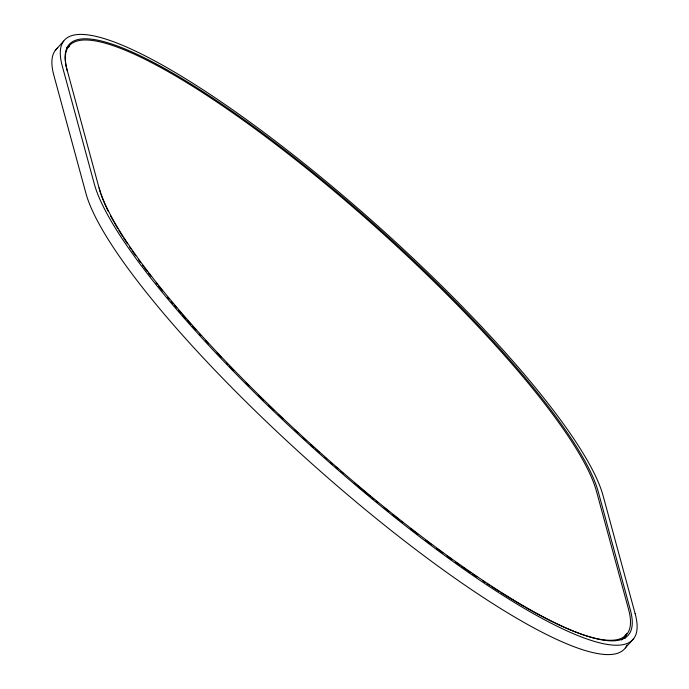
<?xml version="1.0" encoding="UTF-8"?>
<svg xmlns="http://www.w3.org/2000/svg" width="689" height="689" viewBox="0 0 689 689"><rect width="100%" height="100%" fill="white"/><g stroke="black" fill="none" stroke-linecap="round" stroke-linejoin="round"><path stroke-width="1.03" d="M55.284 50.435L63.681 41.073M625.319 647.927L633.716 638.565M57.695 47.946A360.347 70.993 41.9 0 0 53.863 75.334L85.944 193.402A360.347 70.993 41.9 0 0 357.798 503.349A360.347 70.993 41.9 0 0 627.076 644.904M99.147 187.864A353.931 69.727 41.9 0 0 396.933 517.353A353.931 69.727 41.9 0 0 630.323 609.843L598.25 491.774A353.931 69.727 41.9 0 0 300.464 162.294A353.931 69.727 41.9 0 0 67.066 69.796L99.319 188.95A352.656 69.477 41.9 0 0 100.697 193.48M626.878 633.312A353.931 69.727 41.9 0 1 625.001 638.315M66.661 47.791A353.931 69.727 41.9 0 1 68.995 46.421M67.246 70.881A352.656 69.477 41.9 0 1 299.793 163.043A352.656 69.477 41.9 0 1 596.493 491.326L628.575 609.395A352.656 69.477 41.9 0 1 574.695 631.684M67.634 47.817A352.656 69.477 41.9 0 1 69.064 46.8M573.748 631.313A352.656 69.477 41.9 0 1 564.963 627.627M564.05 627.223A352.656 69.477 41.9 0 1 524.966 607.069M524.071 606.553A352.656 69.477 41.9 0 1 500.955 592.583M499.198 591.472A352.656 69.477 41.9 0 1 491.179 586.33M489.526 585.254A352.656 69.477 41.9 0 1 487.028 583.626M485.357 582.524A352.656 69.477 41.9 0 1 482.843 580.853M476.943 576.908A352.656 69.477 41.9 0 1 472.714 574.04M471.018 572.878A352.656 69.477 41.9 0 1 467.607 570.526M466.754 569.941A352.656 69.477 41.9 0 1 461.656 566.392M459.942 565.187A352.656 69.477 41.9 0 1 455.644 562.155M452.234 559.726A352.656 69.477 41.9 0 1 447.092 556.023M442.794 552.905A352.656 69.477 41.9 0 1 436.8 548.504M431.641 544.672A352.656 69.477 41.9 0 1 425.673 540.202M417.982 534.363A352.656 69.477 41.9 0 1 410.343 528.48M402.764 522.563A352.656 69.477 41.9 0 1 401.076 521.237M399.396 519.911A352.656 69.477 41.9 0 1 396.873 517.913M396.029 517.241A352.656 69.477 41.9 0 1 392.876 514.735M388.932 511.574A352.656 69.477 41.9 0 1 384.195 507.75M377.761 502.514A352.656 69.477 41.9 0 1 376.151 501.187M373.731 499.206A352.656 69.477 41.9 0 1 372.12 497.871M370.484 496.519A352.656 69.477 41.9 0 1 354.361 483.006M343.389 473.619A352.656 69.477 41.9 0 1 341.021 471.569M337.86 468.83A352.656 69.477 41.9 0 1 335.5 466.772M332.313 463.981A352.656 69.477 41.9 0 1 330.72 462.586M326.741 459.072A352.656 69.477 41.9 0 1 325.148 457.66M319.567 452.69A352.656 69.477 41.9 0 1 315.562 449.099M313.96 447.652A352.656 69.477 41.9 0 1 310.773 444.767M306.149 440.564A352.656 69.477 41.9 0 1 303.134 437.808M297.863 432.959A352.656 69.477 41.9 0 1 294.858 430.169M282.843 418.903A352.656 69.477 41.9 0 1 278.339 414.632M273.869 410.351A352.656 69.477 41.9 0 1 268.667 405.339M263.491 400.3A352.656 69.477 41.9 0 1 258.349 395.262M248.875 385.849A352.656 69.477 41.9 0 1 245.99 382.963M233.881 370.63A352.656 69.477 41.9 0 1 229.403 366.014M227.921 364.472A352.656 69.477 41.9 0 1 226.448 362.931M221.333 357.565A352.656 69.477 41.9 0 1 216.992 352.966M208.483 343.828A352.656 69.477 41.9 0 1 205.692 340.797M200.869 335.517A352.656 69.477 41.9 0 1 199.509 334.01M195.917 330.014A352.656 69.477 41.9 0 1 192.369 326.035M190.965 324.459A352.656 69.477 41.9 0 1 187.494 320.514M186.125 318.947A352.656 69.477 41.9 0 1 182.723 315.037M181.379 313.486A352.656 69.477 41.9 0 1 178.727 310.386M176.617 307.914A352.656 69.477 41.9 0 1 174.532 305.451M173.154 303.823A352.656 69.477 41.9 0 1 171.113 301.377M169.089 298.948A352.656 69.477 41.9 0 1 167.763 297.347M162.552 290.973A352.656 69.477 41.9 0 1 158.668 286.15M157.342 284.479A352.656 69.477 41.9 0 1 156.024 282.817M150.882 276.237A352.656 69.477 41.9 0 1 148.411 273.016M147.196 271.414A352.656 69.477 41.9 0 1 144.208 267.453M143.622 266.66A352.656 69.477 41.9 0 1 142.365 264.981M140.522 262.466A352.656 69.477 41.9 0 1 138.704 259.977M135.716 255.817A352.656 69.477 41.9 0 1 132.055 250.589M130.876 248.875A352.656 69.477 41.9 0 1 129.713 247.17M127.465 243.837A352.656 69.477 41.9 0 1 123.719 238.118M122.599 236.37A352.656 69.477 41.9 0 1 118.87 230.393M117.81 228.636A352.656 69.477 41.9 0 1 114.15 222.366M113.651 221.488A352.656 69.477 41.9 0 1 110.541 215.795M108.216 211.265A352.656 69.477 41.9 0 1 106.519 207.768M106.123 206.915A352.656 69.477 41.9 0 1 103.651 201.317M103.272 200.413A352.656 69.477 41.9 0 1 101.016 194.427M625.543 634.56A352.656 69.477 41.9 0 1 621.469 639.952M635.137 613.666L603.056 495.598A360.347 70.993 41.9 0 0 299.879 160.141A360.347 70.993 41.9 0 0 62.26 65.98L94.333 184.049A360.347 70.993 41.9 0 0 397.519 519.497A360.347 70.993 41.9 0 0 635.137 613.666"/></g></svg>
